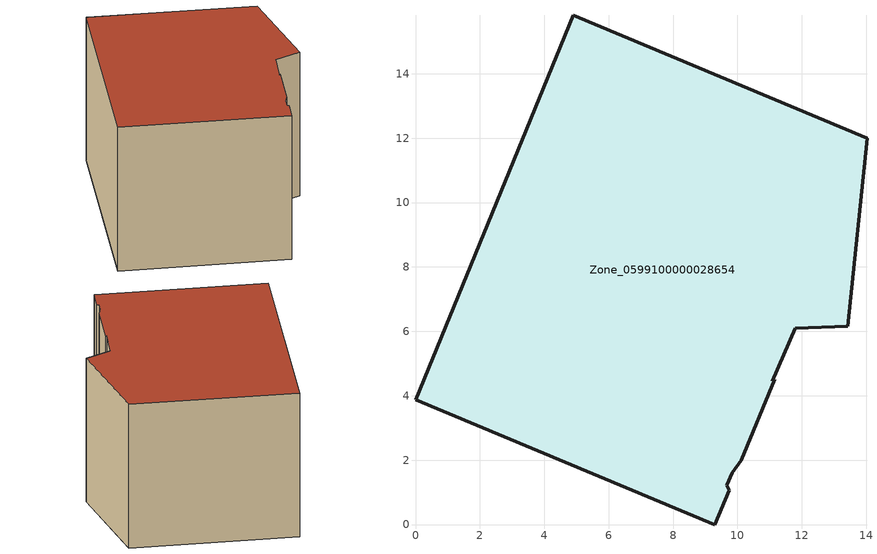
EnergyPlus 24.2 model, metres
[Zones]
Zone_0599100000028654
 floor ground (C_G): 11.16,4.52 10.12,1.99 9.84,1.61 9.67,1.22 9.74,1.07 9.3,0 0,3.87 4.9,15.81 14.02,12 13.42,6.16 11.79,6.1 11.08,4.45 z0
 wall outside (C_F): 0,3.87 9.3,0 9.74,1.07 9.67,1.22 9.84,1.61 10.12,1.99 11.16,4.52 11.08,4.45 11.79,6.1 13.42,6.16 14.02,12 4.9,15.81 0,3.87 z0:9.47
 roof outside (C_R): 10.12,1.99 11.16,4.52 11.08,4.45 11.79,6.1 13.42,6.16 14.02,12 4.9,15.81 0,3.87 9.3,0 9.74,1.07 9.67,1.22 9.84,1.61 z9.47
[BUILDING]
Pand.0599100000028654: North Axis=0; Terrain=City; Loads Convergence Tolerance Value=0.04; Temperature Convergence Tolerance Value=0.4; Solar Distribution=FullExterior; Maximum Number of Warmup Days=25; Minimum Number of Warmup Days=1
[Site:Location]
Rotterdam.The.Hague.AP_ZH_NLD Design_Conditions: Latitude=51.96; Longitude=4.45; Time Zone=1; Elevation=-4.5
[SITE:GROUNDTEMPERATURE:BUILDINGSURFACE]
18, 18, 18, 18, 18, 18, 18, 18, 18, 18, 18, 18
[MATERIAL] Thermal Absorptance=0.9; Solar Absorptance=0.7; Visible Absorptance=0.7
Name | Roughness | Thickness | Conductivity | Density | Specific Heat
G.TI.1946-1964 | MediumSmooth | 0.15 | 1 | 540 | 1210
F.TI.1946-1964 | Rough | 0.3 | 0.857143 | 1920 | 840
R.TI.1946-1964 | MediumRough | 0.2 | 0.277778 | 1500 | 1000
[CONSTRUCTION]
C_G: G.TI.1946-1964
C_F: F.TI.1946-1964
C_R: R.TI.1946-1964
[ZONE]
Zone_0599100000028654: Type=1; Multiplier=1; Ceiling Height=Autocalculate; Volume=Autocalculate; Floor Area=autocalculate; Part of Total Floor Area=Yes
[ZONEINFILTRATION:DESIGNFLOWRATE]
Infil_Zone_0599100000028654: Zone or ZoneList or Space or SpaceList=Zone_0599100000028654; Schedule=AlwaysOn; Design Flow Rate Calculation Method=Flow/Area; Flow Rate per Floor Area=0.003; Constant Term Coefficient=1; Temperature Term Coefficient=0; Velocity Term Coefficient=0; Velocity Squared Term Coefficient=0
[HVACTEMPLATE:ZONE:IDEALLOADSAIRSYSTEM]
Zone_0599100000028654: Maximum Heating Supply Air Temperature=50; Minimum Cooling Supply Air Temperature=13; Maximum Heating Supply Air Humidity Ratio=0.0156; Minimum Cooling Supply Air Humidity Ratio=0.0077; Heating Limit=NoLimit; Cooling Limit=NoLimit; Dehumidification Control Type=ConstantSensibleHeatRatio; Cooling Sensible Heat Ratio=0.7; Dehumidification Setpoint=60; Humidification Control Type=None; Humidification Setpoint=30; Outdoor Air Method=None; Outdoor Air Flow Rate per Person=0.00944; Outdoor Air Flow Rate per Zone Floor Area=0; Outdoor Air Flow Rate per Zone=0; Demand Controlled Ventilation Type=None; Outdoor Air Economizer Type=NoEconomizer; Heat Recovery Type=None; Sensible Heat Recovery Effectiveness=0.7; Latent Heat Recovery Effectiveness=0.65
[ZONECONTROL:THERMOSTAT]
ThermostatControl_Zone_0599100000028654: Zone or ZoneList=Zone_0599100000028654; Control Type Schedule=DualSetpointControlType; Control 1=Thermostat_Zone_0599100000028654; Temperature Difference Between Cutout And Setpoint=0
[THERMOSTATSETPOINT:DUALSETPOINT]
Thermostat_Zone_0599100000028654: Heating Setpoint Temperature Schedule=HeatingSetpoint_Zone_0599100000028654; Cooling Setpoint Temperature Schedule=CoolingSetpoint_Zone_0599100000028654
[SCHEDULE:COMPACT]
HeatingSetpoint_Zone_0599100000028654: Through: 12/31, For: AllDays, Until: 24:00, 21
CoolingSetpoint_Zone_0599100000028654: Through: 12/31, For: AllDays, Until: 24:00, 24
DualSetpointControlType: Through: 12/31, For: AllDays, Until: 24:00, 4
AlwaysOn: Through: 12/31, For: AllDays, Until: 24:00, 1
